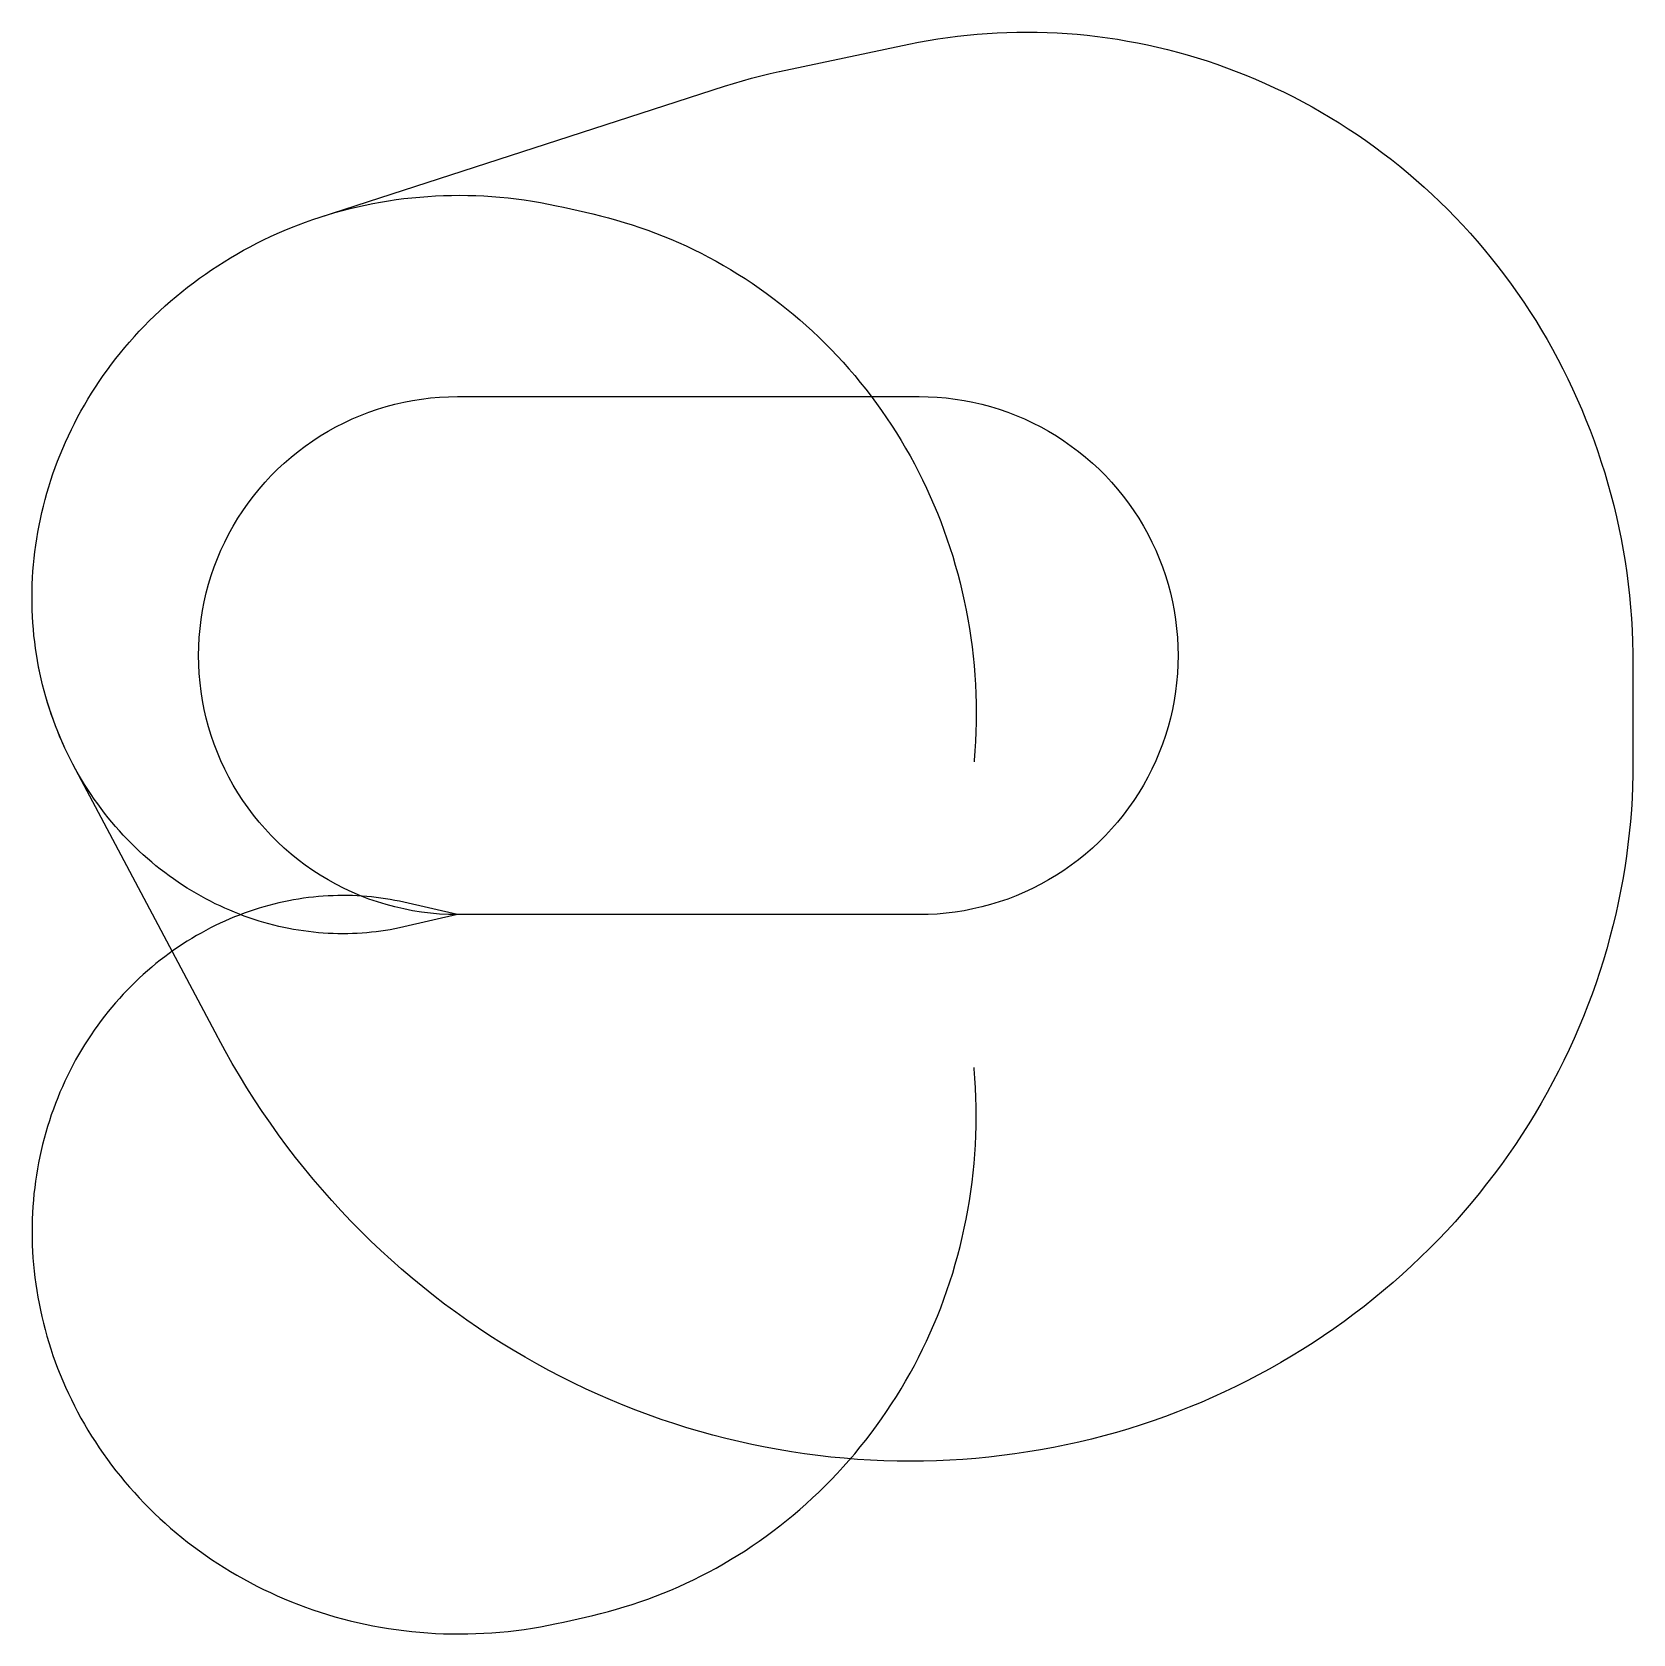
# Model space of a CAD drawing. Header units: metres. Extents: x -19160 to 52925, y -32377 to 39726.
import ezdxf

# ---------------------------------------------------------------- set-up
doc = ezdxf.new("R2010")
doc.units = ezdxf.units.M

msp = doc.modelspace()

# ---------------------------------------------------------------- linework, layer by layer
at = {"layer": 'NorminalTrack', "color": 1}
msp.add_lwpolyline([(0, 0), (0, 0), (-407, 7), (-813, 28), (-1219, 64), (-1623, 113), (-2025, 177), (-2424, 255), (-2821, 346), (-3214, 452), (-3603, 571), (-3988, 703), (-4368, 849), (-4743, 1008), (-5111, 1180), (-5474, 1365), (-5830, 1562), (-6179, 1772), (-6520, 1993), (-6854, 2227), (-7179, 2472), (-7495, 2728), (-7802, 2995), (-8100, 3272), (-8388, 3560), (-8665, 3858), (-8932, 4165), (-9188, 4481), (-9433, 4806), (-9667, 5140), (-9888, 5481), (-10098, 5830), (-10295, 6186), (-10480, 6549), (-10652, 6917), (-10811, 7292), (-10957, 7672), (-11089, 8057), (-11208, 8446), (-11314, 8839), (-11405, 9236), (-11483, 9635), (-11547, 10037), (-11596, 10441), (-11632, 10847), (-11653, 11253), (-11660, 11660), (-11653, 12067), (-11632, 12473), (-11596, 12879), (-11547, 13283), (-11483, 13685), (-11405, 14084), (-11314, 14481), (-11208, 14874), (-11089, 15263), (-10957, 15648), (-10811, 16028), (-10652, 16403), (-10480, 16771), (-10295, 17134), (-10098, 17490), (-9888, 17839), (-9667, 18180), (-9433, 18514), (-9188, 18839), (-8932, 19155), (-8665, 19462), (-8388, 19760), (-8100, 20048), (-7802, 20325), (-7495, 20592), (-7179, 20848), (-6854, 21093), (-6520, 21327), (-6179, 21548), (-5830, 21758), (-5474, 21955), (-5111, 22140), (-4743, 22312), (-4368, 22471), (-3988, 22617), (-3603, 22749), (-3214, 22868), (-2821, 22974), (-2424, 23065), (-2025, 23143), (-1623, 23207), (-1219, 23256), (-813, 23292), (-407, 23313), (0, 23320), (0, 23320), (20783, 23320), (20783, 23320), (21189, 23313), (21596, 23292), (22001, 23256), (22405, 23207), (22807, 23143), (23207, 23065), (23603, 22974), (23996, 22868), (24386, 22749), (24770, 22617), (25150, 22471), (25525, 22312), (25894, 22140), (26257, 21955), (26613, 21758), (26961, 21548), (27303, 21327), (27636, 21093), (27961, 20848), (28277, 20592), (28585, 20325), (28882, 20048), (29170, 19760), (29448, 19462), (29715, 19155), (29971, 18839), (30216, 18514), (30449, 18180), (30671, 17839), (30880, 17490), (31078, 17134), (31262, 16771), (31434, 16403), (31594, 16028), (31739, 15648), (31872, 15263), (31991, 14874), (32096, 14481), (32188, 14084), (32265, 13685), (32329, 13283), (32379, 12879), (32414, 12473), (32435, 12067), (32443, 11660), (32435, 11253), (32414, 10847), (32379, 10441), (32329, 10037), (32265, 9635), (32188, 9236), (32096, 8839), (31991, 8446), (31872, 8057), (31739, 7672), (31594, 7292), (31434, 6917), (31262, 6549), (31078, 6186), (30880, 5830), (30671, 5481), (30449, 5140), (30216, 4806), (29971, 4481), (29715, 4165), (29448, 3858), (29170, 3560), (28882, 3272), (28585, 2995), (28277, 2728), (27961, 2472), (27636, 2227), (27303, 1993), (26961, 1772), (26613, 1562), (26257, 1365), (25894, 1180), (25525, 1008), (25150, 849), (24770, 703), (24386, 571), (23996, 452), (23603, 346), (23207, 255), (22807, 177), (22405, 113), (22001, 64), (21596, 28), (21189, 7), (20783, 0), (0, 0)], dxfattribs=at)
at = {"layer": 'WindSpiral', "color": 5}
for points in [[(0, 0), (-2413, -554), (-2617, -599), (-2822, -640), (-3029, -678), (-3237, -713), (-3447, -744), (-3657, -772), (-3869, -795), (-4083, -816), (-4297, -832), (-4513, -845), (-4729, -854), (-4946, -860), (-5164, -861), (-5383, -859), (-5603, -853), (-5823, -843), (-6044, -830), (-6266, -812), (-6488, -790), (-6710, -765), (-6933, -735), (-7156, -701), (-7379, -664), (-7602, -622), (-7825, -576), (-8048, -527), (-8271, -473), (-8493, -415), (-8716, -353), (-8938, -287), (-9160, -217), (-9381, -142), (-9601, -64), (-9821, 18), (-10040, 105), (-10259, 196), (-10476, 291), (-10693, 390), (-10908, 493), (-11123, 600), (-11336, 711), (-11548, 827), (-11758, 946), (-11967, 1070), (-12175, 1197), (-12381, 1329), (-12585, 1464), (-12788, 1604), (-12988, 1748), (-13187, 1895), (-13384, 2047), (-13579, 2202), (-13772, 2361), (-13962, 2524), (-14150, 2691), (-14336, 2862), (-14520, 3036), (-14700, 3215), (-14879, 3397), (-15054, 3582), (-15227, 3771), (-15398, 3964), (-15565, 4161), (-15729, 4360), (-15890, 4564), (-16049, 4770), (-16204, 4980), (-16356, 5194), (-16504, 5411), (-16649, 5630), (-16791, 5854), (-16929, 6080), (-17064, 6309), (-17195, 6541), (-17322, 6776), (-17446, 7015), (-17566, 7256), (-17681, 7499), (-17793, 7746), (-17901, 7995), (-18005, 8246), (-18105, 8500), (-18200, 8757), (-18292, 9016), (-18379, 9277), (-18462, 9541), (-18540, 9807), (-18614, 10074), (-18683, 10344), (-18748, 10616), (-18808, 10890), (-18864, 11165), (-18915, 11442), (-18961, 11721), (-19003, 12001), (-19040, 12283), (-19072, 12566), (-19099, 12851), (-19121, 13136), (-19138, 13423), (-19150, 13711), (-19157, 14000), (-19160, 14289), (-19157, 14580), (-19149, 14871), (-19136, 15163), (-19117, 15455), (-19094, 15748), (-19065, 16041), (-19032, 16334), (-18992, 16628), (-18948, 16922), (-18899, 17215), (-18844, 17508), (-18784, 17802), (-18719, 18094), (-18648, 18387), (-18572, 18679), (-18491, 18970), (-18405, 19261), (-18313, 19551), (-18216, 19840), (-18113, 20128), (-18006, 20414), (-17893, 20700), (-17774, 20985), (-17651, 21268), (-17522, 21549), (-17388, 21829), (-17249, 22107), (-17105, 22384), (-16955, 22659), (-16800, 22931), (-16640, 23202), (-16475, 23471), (-16305, 23737), (-16130, 24001), (-15950, 24262), (-15765, 24521), (-15575, 24777), (-15380, 25031), (-15180, 25282), (-14975, 25529), (-14765, 25774), (-14551, 26016), (-14332, 26255), (-14108, 26490), (-13880, 26722), (-13647, 26950), (-13409, 27175), (-13167, 27396), (-12921, 27614), (-12670, 27827), (-12415, 28037), (-12155, 28243), (-11892, 28444), (-11624, 28642), (-11353, 28835), (-11077, 29024), (-10797, 29209), (-10514, 29389), (-10227, 29564), (-9936, 29735), (-9641, 29901), (-9343, 30063), (-9041, 30219), (-8736, 30371), (-8428, 30518), (-8117, 30659), (-7802, 30795), (-7484, 30927), (-7163, 31052), (-6840, 31173), (-6513, 31288), (-6184, 31398), (-6184, 31398), (12017, 37287), (12422, 37414), (12830, 37534), (13240, 37648), (13654, 37754), (14070, 37853), (14488, 37945), (14492, 37946), (20323, 39177), (20756, 39265), (21192, 39345), (21629, 39417), (22069, 39482), (22510, 39540), (22953, 39590), (23397, 39632), (23843, 39666), (24291, 39693), (24739, 39712), (25189, 39723), (25639, 39726), (26091, 39722), (26542, 39709), (26995, 39689), (27448, 39661), (27901, 39624), (28354, 39580), (28807, 39528), (29260, 39468), (29712, 39399), (30165, 39323), (30616, 39239), (31067, 39146), (31516, 39046), (31965, 38937), (32413, 38821), (32859, 38697), (33304, 38564), (33747, 38424), (34188, 38275), (34628, 38119), (35065, 37955), (35500, 37783), (35933, 37603), (36363, 37415), (36791, 37219), (37216, 37016), (37638, 36805), (38057, 36586), (38473, 36359), (38886, 36125), (39295, 35883), (39700, 35634), (40102, 35377), (40500, 35113), (40894, 34842), (41283, 34563), (41669, 34277), (42050, 33984), (42426, 33683), (42798, 33376), (43165, 33062), (43527, 32741), (43884, 32413), (44235, 32078), (44582, 31737), (44923, 31389), (45258, 31034), (45588, 30674), (45911, 30307), (46229, 29933), (46541, 29554), (46847, 29169), (47146, 28778), (47439, 28380), (47725, 27978), (48005, 27569), (48278, 27155), (48545, 26736), (48804, 26312), (49056, 25882), (49301, 25448), (49539, 25008), (49770, 24564), (49993, 24115), (50208, 23661), (50416, 23203), (50616, 22741), (50809, 22274), (50993, 21804), (51170, 21330), (51339, 20851), (51499, 20370), (51651, 19885), (51795, 19396), (51931, 18904), (52058, 18409), (52177, 17912), (52287, 17411), (52389, 16908), (52482, 16402), (52566, 15894), (52641, 15384), (52708, 14872), (52766, 14358), (52815, 13842), (52855, 13325), (52886, 12806), (52908, 12286), (52921, 11765), (52925, 11285), (52925, 6817), (52920, 6294), (52906, 5771), (52883, 5247), (52851, 4723), (52810, 4199), (52760, 3674), (52700, 3150), (52631, 2626), (52553, 2103), (52465, 1580), (52369, 1059), (52263, 538), (52147, 18), (52023, -500), (51889, -1017), (51746, -1533), (51594, -2046), (51433, -2557), (51263, -3067), (51083, -3574), (50894, -4078), (50697, -4580), (50490, -5079), (50274, -5576), (50050, -6069), (49816, -6558), (49573, -7045), (49322, -7528), (49062, -8006), (48793, -8482), (48516, -8953), (48230, -9419), (47935, -9882), (47632, -10339), (47321, -10793), (47001, -11241), (46673, -11684), (46337, -12122), (45993, -12555), (45641, -12982), (45280, -13404), (44912, -13820), (44537, -14230), (44153, -14634), (43762, -15032), (43364, -15423), (42958, -15808), (42545, -16187), (42125, -16558), (41698, -16923), (41264, -17281), (40823, -17631), (40376, -17975), (39921, -18311), (39461, -18639), (38994, -18960), (38521, -19273), (38042, -19579), (37557, -19876), (37066, -20165), (36570, -20446), (36068, -20718), (35560, -20983), (35047, -21238), (34530, -21485), (34007, -21723), (33479, -21953), (32947, -22173), (32411, -22385), (31870, -22587), (31324, -22780), (30775, -22964), (30222, -23138), (29665, -23303), (29105, -23458), (28541, -23604), (27974, -23740), (27404, -23867), (26831, -23983), (26255, -24090), (25677, -24187), (25096, -24274), (24513, -24350), (23928, -24417), (23341, -24474), (22753, -24520), (22163, -24556), (21571, -24582), (20979, -24597), (20385, -24602), (19791, -24597), (19196, -24582), (18601, -24556), (18005, -24519), (17410, -24472), (16814, -24415), (16219, -24347), (15624, -24269), (15030, -24180), (14437, -24081), (13845, -23971), (13254, -23851), (12664, -23720), (12076, -23579), (11490, -23427), (10906, -23265), (10324, -23093), (9744, -22910), (9167, -22717), (8593, -22514), (8021, -22300), (7453, -22076), (6887, -21842), (6326, -21598), (5768, -21343), (5213, -21079), (4663, -20805), (4117, -20520), (3575, -20226), (3038, -19922), (2505, -19608), (1977, -19285), (1455, -18952), (937, -18609), (425, -18258), (-81, -17896), (-582, -17526), (-1077, -17146), (-1566, -16757), (-2048, -16360), (-2524, -15953), (-2994, -15538), (-3457, -15114), (-3912, -14681), (-4361, -14240), (-4803, -13790), (-5237, -13333), (-5664, -12867), (-6083, -12393), (-6494, -11912), (-6897, -11423), (-7293, -10926), (-7680, -10422), (-8058, -9910), (-8428, -9391), (-8790, -8865), (-9142, -8333), (-9486, -7793), (-9820, -7247), (-10146, -6695), (-10462, -6136), (-10769, -5571), (-10782, -5547), (-17319, 6770), (-17442, 7008), (-17562, 7249), (-17678, 7492), (-17790, 7739), (-17898, 7988), (-18002, 8239), (-18102, 8493), (-18198, 8750), (-18289, 9009), (-18376, 9270), (-18459, 9533), (-18538, 9799), (-18612, 10067), (-18681, 10337), (-18746, 10608), (-18807, 10882), (-18863, 11157), (-18914, 11434), (-18960, 11713), (-19002, 11993), (-19039, 12275), (-19071, 12558), (-19098, 12843), (-19120, 13128), (-19138, 13415), (-19150, 13703), (-19157, 13992), (-19160, 14269)], [(0, 0), (-2413, -554), (-2617, -599), (-2822, -640), (-3029, -678), (-3237, -713), (-3447, -744), (-3657, -772), (-3869, -795), (-4083, -816), (-4297, -832), (-4513, -845), (-4729, -854), (-4946, -860), (-5164, -861), (-5383, -859), (-5603, -853), (-5823, -843), (-6044, -830), (-6266, -812), (-6488, -790), (-6710, -765), (-6933, -735), (-7156, -701), (-7379, -664), (-7602, -622), (-7825, -576), (-8048, -527), (-8271, -473), (-8493, -415), (-8716, -353), (-8938, -287), (-9160, -217), (-9381, -142), (-9601, -64), (-9821, 18), (-10040, 105), (-10259, 196), (-10476, 291), (-10693, 390), (-10908, 493), (-11123, 600), (-11336, 711), (-11548, 827), (-11758, 946), (-11967, 1070), (-12175, 1197), (-12381, 1329), (-12585, 1464), (-12788, 1604), (-12988, 1748), (-13187, 1895), (-13384, 2047), (-13579, 2202), (-13772, 2361), (-13962, 2524), (-14150, 2691), (-14336, 2862), (-14520, 3036), (-14700, 3215), (-14879, 3397), (-15054, 3582), (-15227, 3771), (-15398, 3964), (-15565, 4161), (-15729, 4360), (-15890, 4564), (-16049, 4770), (-16204, 4980), (-16356, 5194), (-16504, 5411), (-16649, 5630), (-16791, 5854), (-16929, 6080), (-17064, 6309), (-17195, 6541), (-17322, 6776), (-17446, 7015), (-17566, 7256), (-17681, 7499), (-17793, 7746), (-17901, 7995), (-18005, 8246), (-18105, 8500), (-18200, 8757), (-18292, 9016), (-18379, 9277), (-18462, 9541), (-18540, 9807), (-18614, 10074), (-18683, 10344), (-18748, 10616), (-18808, 10890), (-18864, 11165), (-18915, 11442), (-18961, 11721), (-19003, 12001), (-19040, 12283), (-19072, 12566), (-19099, 12851), (-19121, 13136), (-19138, 13423), (-19150, 13711), (-19157, 14000), (-19160, 14289), (-19157, 14580), (-19149, 14871), (-19136, 15163), (-19117, 15455), (-19094, 15748), (-19065, 16041), (-19032, 16334), (-18992, 16628), (-18948, 16922), (-18899, 17215), (-18844, 17508), (-18784, 17802), (-18719, 18094), (-18648, 18387), (-18572, 18679), (-18491, 18970), (-18405, 19261), (-18313, 19551), (-18216, 19840), (-18113, 20128), (-18006, 20414), (-17893, 20700), (-17774, 20985), (-17651, 21268), (-17522, 21549), (-17388, 21829), (-17249, 22107), (-17105, 22384), (-16955, 22659), (-16800, 22931), (-16640, 23202), (-16475, 23471), (-16305, 23737), (-16130, 24001), (-15950, 24262), (-15765, 24521), (-15575, 24777), (-15380, 25031), (-15180, 25282), (-14975, 25529), (-14765, 25774), (-14551, 26016), (-14332, 26255), (-14108, 26490), (-13880, 26722), (-13647, 26950), (-13409, 27175), (-13167, 27396), (-12921, 27614), (-12670, 27827), (-12415, 28037), (-12155, 28243), (-11892, 28444), (-11624, 28642), (-11353, 28835), (-11077, 29024), (-10797, 29209), (-10514, 29389), (-10227, 29564), (-9936, 29735), (-9641, 29901), (-9343, 30063), (-9041, 30219), (-8736, 30371), (-8428, 30518), (-8117, 30659), (-7802, 30795), (-7484, 30927), (-7163, 31052), (-6840, 31173), (-6513, 31288), (-6184, 31398), (-5852, 31502), (-5518, 31601), (-5181, 31693), (-4842, 31781), (-4501, 31862), (-4158, 31938), (-3812, 32008), (-3465, 32072), (-3115, 32130), (-2764, 32182), (-2412, 32228), (-2057, 32268), (-1702, 32301), (-1345, 32329), (-986, 32351), (-627, 32366), (-267, 32375), (94, 32377), (456, 32374), (819, 32364), (1182, 32348), (1546, 32325), (1910, 32296), (2274, 32260), (2639, 32218), (3003, 32170), (3368, 32115), (3732, 32054), (4095, 31986), (4459, 31911), (4770, 31842), (6086, 31540), (6443, 31455), (6799, 31363), (7154, 31265), (7508, 31161), (7861, 31050), (8213, 30933), (8563, 30809), (8912, 30679), (9260, 30543), (9605, 30400), (9949, 30251), (10291, 30096), (10631, 29934), (10969, 29766), (11304, 29592), (11638, 29412), (11968, 29225), (12296, 29033), (12621, 28834), (12944, 28629), (13263, 28418), (13580, 28201), (13893, 27979), (14203, 27750), (14509, 27515), (14812, 27275), (15111, 27029), (15407, 26777), (15699, 26520), (15986, 26257), (16270, 25988), (16550, 25714), (16825, 25435), (17096, 25150), (17362, 24860), (17624, 24564), (17881, 24264), (18134, 23959), (18381, 23648), (18624, 23333), (18861, 23013), (19094, 22688), (19321, 22358), (19543, 22024), (19759, 21686), (19970, 21342), (20175, 20995), (20374, 20644), (20568, 20288), (20756, 19928), (20938, 19565), (21114, 19197), (21283, 18826), (21447, 18451), (21604, 18073), (21755, 17691), (21900, 17306), (22038, 16917), (22169, 16526), (22294, 16132), (22412, 15734), (22524, 15334), (22628, 14931), (22726, 14526), (22817, 14118), (22901, 13709), (22978, 13296), (23048, 12882), (23111, 12466), (23166, 12048), (23214, 11628), (23256, 11207), (23289, 10784), (23316, 10360), (23335, 9935), (23347, 9509), (23351, 9081), (23348, 8653), (23337, 8225), (23319, 7795), (23293, 7366), (23260, 6936), (23254, 6875)], [(0, 0), (-2413, 554), (-2617, 599), (-2822, 640), (-3029, 678), (-3237, 713), (-3447, 744), (-3657, 772), (-3869, 795), (-4083, 816), (-4297, 832), (-4513, 845), (-4729, 854), (-4946, 860), (-5164, 861), (-5383, 859), (-5603, 853), (-5823, 843), (-6044, 830), (-6266, 812), (-6488, 790), (-6710, 765), (-6933, 735), (-7156, 701), (-7379, 664), (-7602, 622), (-7825, 576), (-8048, 527), (-8271, 473), (-8493, 415), (-8716, 353), (-8938, 287), (-9160, 217), (-9381, 142), (-9601, 64), (-9821, -18), (-10040, -105), (-10259, -196), (-10476, -291), (-10693, -390), (-10908, -493), (-11123, -600), (-11336, -711), (-11548, -827), (-11758, -946), (-11967, -1070), (-12175, -1197), (-12381, -1329), (-12585, -1464), (-12788, -1604), (-12988, -1748), (-13187, -1895), (-13384, -2047), (-13579, -2202), (-13772, -2361), (-13962, -2524), (-14150, -2691), (-14336, -2862), (-14520, -3036), (-14700, -3215), (-14879, -3397), (-15054, -3582), (-15227, -3771), (-15398, -3964), (-15565, -4161), (-15729, -4360), (-15890, -4564), (-16049, -4770), (-16204, -4980), (-16356, -5194), (-16504, -5411), (-16649, -5630), (-16791, -5854), (-16929, -6080), (-17064, -6309), (-17195, -6541), (-17322, -6776), (-17446, -7015), (-17566, -7256), (-17681, -7499), (-17793, -7746), (-17901, -7995), (-18005, -8246), (-18105, -8500), (-18200, -8757), (-18292, -9016), (-18379, -9277), (-18462, -9541), (-18540, -9807), (-18614, -10074), (-18683, -10344), (-18748, -10616), (-18808, -10890), (-18864, -11165), (-18915, -11442), (-18961, -11721), (-19003, -12001), (-19040, -12283), (-19072, -12566), (-19099, -12851), (-19121, -13136), (-19138, -13423), (-19150, -13711), (-19157, -14000), (-19160, -14289), (-19157, -14580), (-19149, -14871), (-19136, -15163), (-19117, -15455), (-19094, -15748), (-19065, -16041), (-19032, -16334), (-18992, -16628), (-18948, -16922), (-18899, -17215), (-18844, -17508), (-18784, -17802), (-18719, -18094), (-18648, -18387), (-18572, -18679), (-18491, -18970), (-18405, -19261), (-18313, -19551), (-18216, -19840), (-18113, -20128), (-18006, -20414), (-17893, -20700), (-17774, -20985), (-17651, -21268), (-17522, -21549), (-17388, -21829), (-17249, -22107), (-17105, -22384), (-16955, -22659), (-16800, -22931), (-16640, -23202), (-16475, -23471), (-16305, -23737), (-16130, -24001), (-15950, -24262), (-15765, -24521), (-15575, -24777), (-15380, -25031), (-15180, -25282), (-14975, -25529), (-14765, -25774), (-14551, -26016), (-14332, -26255), (-14108, -26490), (-13880, -26722), (-13647, -26950), (-13409, -27175), (-13167, -27396), (-12921, -27614), (-12670, -27827), (-12415, -28037), (-12155, -28243), (-11892, -28444), (-11624, -28642), (-11353, -28835), (-11077, -29024), (-10797, -29209), (-10514, -29389), (-10227, -29564), (-9936, -29735), (-9641, -29901), (-9343, -30063), (-9041, -30219), (-8736, -30371), (-8428, -30518), (-8117, -30659), (-7802, -30795), (-7484, -30927), (-7163, -31052), (-6840, -31173), (-6513, -31288), (-6184, -31398), (-5852, -31502), (-5518, -31601), (-5181, -31693), (-4842, -31781), (-4501, -31862), (-4158, -31938), (-3812, -32008), (-3465, -32072), (-3115, -32130), (-2764, -32182), (-2412, -32228), (-2057, -32268), (-1702, -32301), (-1345, -32329), (-986, -32351), (-627, -32366), (-267, -32375), (94, -32377), (456, -32374), (819, -32364), (1182, -32348), (1546, -32325), (1910, -32296), (2274, -32260), (2639, -32218), (3003, -32170), (3368, -32115), (3732, -32054), (4095, -31986), (4459, -31911), (4770, -31842), (6086, -31540), (6443, -31455), (6799, -31363), (7154, -31265), (7508, -31161), (7861, -31050), (8213, -30933), (8563, -30809), (8912, -30679), (9260, -30543), (9605, -30400), (9949, -30251), (10291, -30096), (10631, -29934), (10969, -29766), (11304, -29592), (11638, -29412), (11968, -29225), (12296, -29033), (12621, -28834), (12944, -28629), (13263, -28418), (13580, -28201), (13893, -27979), (14203, -27750), (14509, -27515), (14812, -27275), (15111, -27029), (15407, -26777), (15699, -26520), (15986, -26257), (16270, -25988), (16550, -25714), (16825, -25435), (17096, -25150), (17362, -24860), (17624, -24564), (17881, -24264), (18134, -23959), (18381, -23648), (18624, -23333), (18861, -23013), (19094, -22688), (19321, -22358), (19543, -22024), (19759, -21686), (19970, -21342), (20175, -20995), (20374, -20644), (20568, -20288), (20756, -19928), (20938, -19565), (21114, -19197), (21283, -18826), (21447, -18451), (21604, -18073), (21755, -17691), (21900, -17306), (22038, -16917), (22169, -16526), (22294, -16132), (22412, -15734), (22524, -15334), (22628, -14931), (22726, -14526), (22817, -14118), (22901, -13709), (22978, -13296), (23048, -12882), (23111, -12466), (23166, -12048), (23214, -11628), (23256, -11207), (23289, -10784), (23316, -10360), (23335, -9935), (23347, -9509), (23351, -9081), (23348, -8653), (23337, -8225), (23319, -7795), (23293, -7366), (23260, -6936), (23254, -6875)]]:
    msp.add_lwpolyline(points, dxfattribs=at)

doc.saveas('drawing.dxf')
